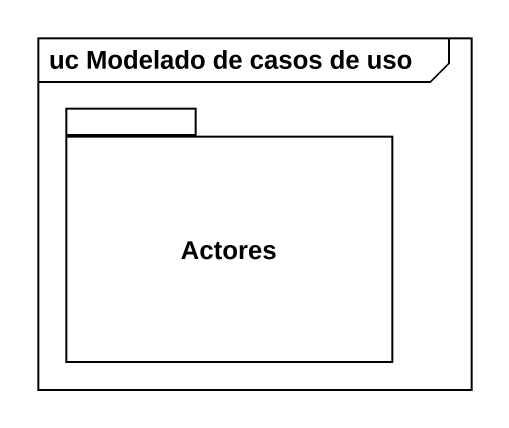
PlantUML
@startuml
mainframe uc Modelado de casos de uso
package Actores {
}
@enduml
